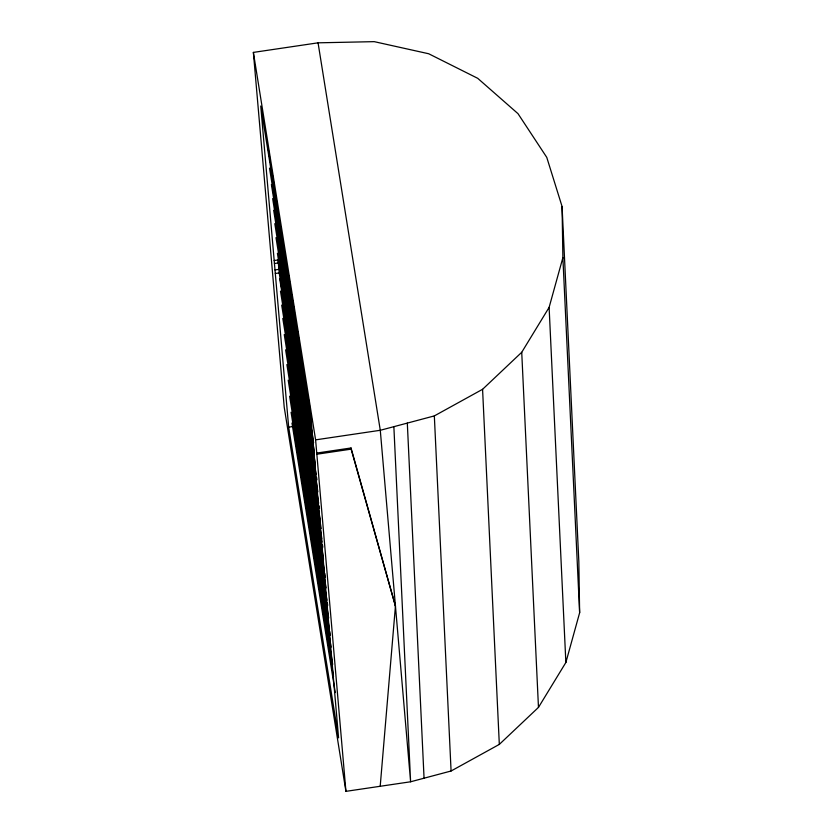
<?xml version="1.0" encoding="UTF-8"?>
<svg xmlns="http://www.w3.org/2000/svg" width="833" height="833" viewBox="0 0 833 833"><rect width="100%" height="100%" fill="white"/><g stroke="black" fill="none" stroke-linecap="round" stroke-linejoin="round"><path stroke-width="1.25" d="M380.202 786.279L395.446 606.028L351.026 447.977L316.738 453.058M345.924 791.35L315.603 439.866L380.285 430.286L434.337 415.906L482.578 389.303L521.729 352.286L549.114 307.387L562.879 257.668L562.077 206.501L546.771 157.385L518.001 113.663L477.715 78.312L428.683 53.749L374.225 41.65L318.06 42.827L253.367 52.406L284.22 407.202L345.924 791.35L410.607 781.781L451.08 771.004L499.321 744.4L538.472 707.394L565.867 662.495L579.633 612.765L578.831 561.598L562.077 206.501M274.182 260.542L260.75 106.03L311.136 419.759L338.573 737.871L288.666 427.152L274.182 260.542L278.066 259.958L321.194 528.528M274.442 263.52L278.316 262.947M274.994 269.944L278.878 269.371M275.306 273.495L279.19 272.922L278.066 259.958M288.666 427.152L292.477 426.59M316.842 454.224L351.13 449.154L395.446 606.028M318.06 42.827L380.285 430.286L410.607 781.781L393.863 426.673M253.367 52.406L315.603 439.866M268.32 149.513L268.736 152.085M269.153 154.646L269.559 157.218M269.975 159.78L270.381 162.352M270.798 164.924L271.214 167.485M271.62 170.057L272.037 172.618M272.443 175.19L272.86 177.752M273.276 180.324L273.682 182.885M274.921 190.59L275.327 193.152M275.744 195.724L276.16 198.285M276.566 200.857L276.983 203.419M279.867 221.391L280.284 223.962M280.69 226.524L281.106 229.096M288.322 274.015L288.728 276.577M289.145 279.149L289.561 281.71M289.967 284.282L290.384 286.844M290.79 289.415L291.206 291.977M291.623 294.549L292.029 297.11M292.445 299.682L292.852 302.244M293.268 304.816L293.674 307.377M294.091 309.949L294.507 312.51M294.913 315.082L295.33 317.654M297.391 330.482L297.798 333.054M298.214 335.616L298.631 338.188M299.037 340.749L299.453 343.321M308.314 398.507L308.731 401.069M309.137 403.641L309.553 406.212M309.97 408.774L310.376 411.346M310.792 413.907L311.198 416.479M311.615 419.041L312.031 421.613M269.507 168.11L313.625 442.771M271.391 184.499L314.478 452.736M272.651 198.598L315.322 464.273M273.682 210.343L316.144 474.727M316.561 477.299L316.967 479.86M274.807 223.661L317.883 491.897M276.004 237.655L318.675 503.33M319.091 505.891L319.497 508.463M277.399 253.284L320.278 520.25M279.19 272.922L321.892 538.784M279.742 278.94L322.007 542.044M322.413 544.615L322.829 547.177M280.471 291.092L323.558 559.328M281.679 305.086L324.349 570.761M324.766 573.333L325.38 577.175M282.793 318.404L326.088 587.921M284.251 334.574L326.921 600.249M327.338 602.811L327.744 605.383M285.604 349.818L328.681 618.065M286.885 364.573L329.347 628.967M329.764 631.529L330.378 635.381M288.197 380.192L331.076 647.158M289.603 396.164L332.69 664.401M291.061 412.252L333.523 676.635M291.977 423.039L335.262 692.567M351.026 447.977L351.13 449.154M562.879 257.668L579.633 612.765M549.114 307.387L565.867 662.495M521.729 352.286L538.472 707.394M482.578 389.303L499.321 744.4M434.337 415.906L451.08 771.004M407.316 423.091L424.059 778.199"/></g></svg>
